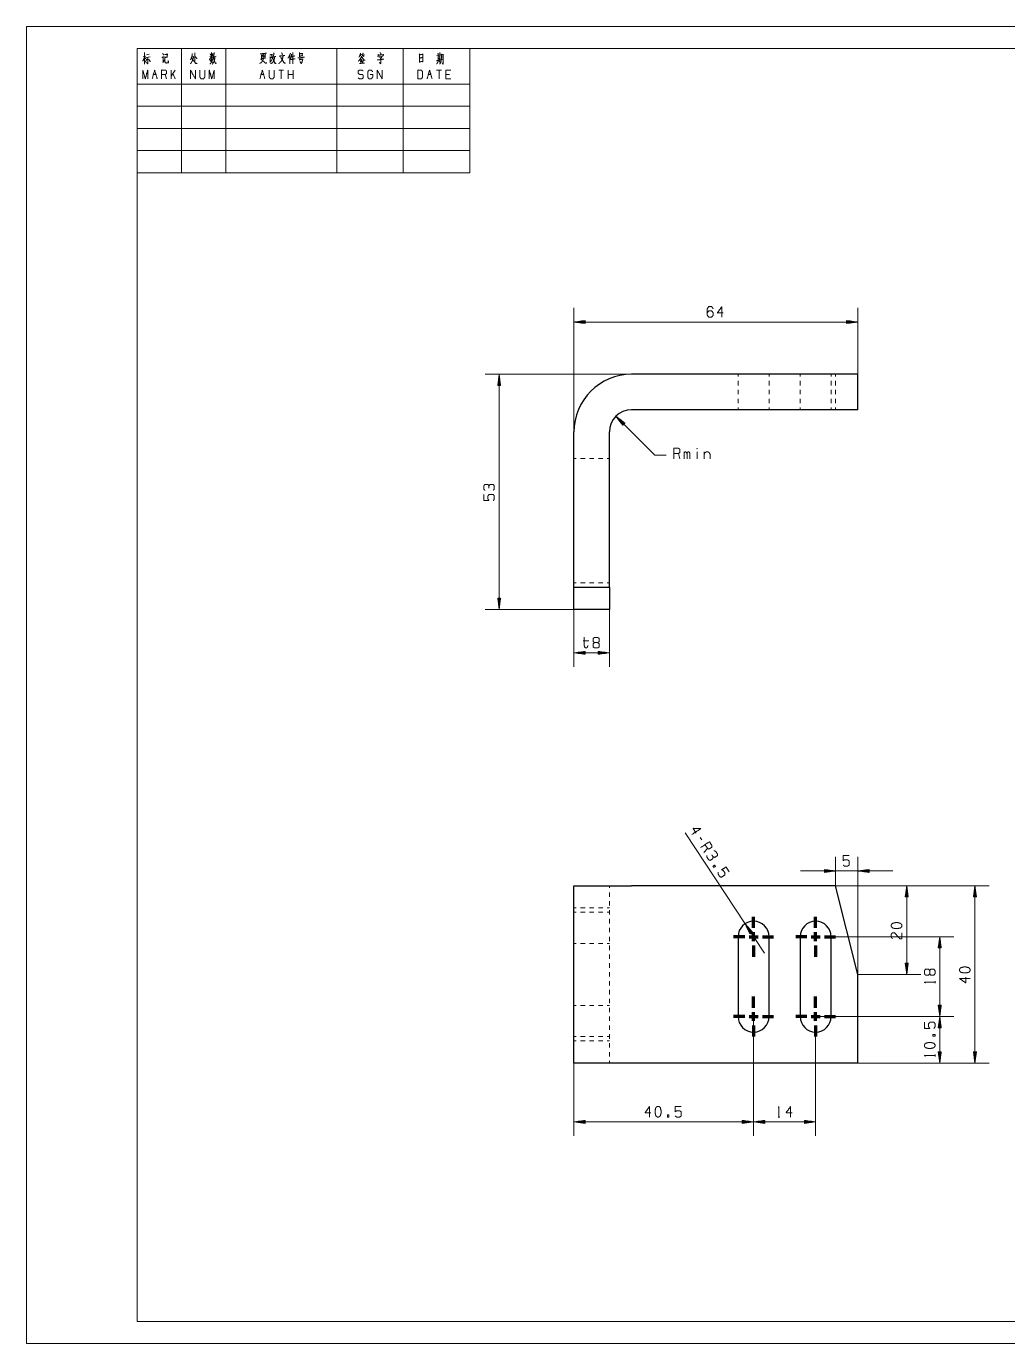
# Model space of a CAD drawing. Header units: millimetres. Extents: x 0 to 420, y 0 to 297.
# Drawn here: x 0 to 221.3, y 0 to 297 of the extents above; entities that cross this region are included whole.
import ezdxf

# ---------------------------------------------------------------- set-up
doc = ezdxf.new("R2010")
doc.units = ezdxf.units.MM
doc.layers.add('1', color=7, linetype='Continuous', true_color=0xffffff)

msp = doc.modelspace()

# ---------------------------------------------------------------- linework, layer by layer
at = {"layer": '1', "color": 132, "linetype": 'Continuous', "lineweight": 18}
for p, q in [((0, 297), (0, 0)), ((420, 297), (0, 297)), ((25, 292), (25, 264)), ((25, 292), (100, 292)), ((25, 292), (100, 292)), ((25, 292), (100, 292)), ((25, 292), (25, 5)), ((415, 292), (25, 292)), ((35, 292), (35, 264)), ((45, 292), (45, 264)), ((70, 292), (70, 264)), ((85, 292), (85, 264)), ((100, 292), (100, 264)), ((25, 284), (100, 284)), ((25, 279), (100, 279)), ((25, 274), (100, 274)), ((25, 269), (100, 269)), ((25, 264), (100, 264)), ((25, 5), (415, 5)), ((0, 0), (420, 0))]:
    msp.add_line(p, q, dxfattribs=at)
at = {"layer": '1', "color": 95, "linetype": 'Continuous', "lineweight": 18}
for p, q in [((26.34, 290.18), (26.96, 290.3)), ((26.7, 289.95), (26.92, 289.68)), ((26.99, 289.99), (27.95, 290.14)), ((27.13, 290.61), (27.71, 290.74)), ((41.34, 290.22), (42.13, 290.38)), ((42.25, 290.16), (42.79, 290.28)), ((53.17, 290.09), (53.7, 290.18)), ((54.91, 288.87), (55.37, 289.43)), ((75.25, 290.57), (75.67, 290.63)), ((75.35, 290.55), (75.45, 290.24)), ((75.83, 289.64), (75.37, 289.56)), ((75.82, 290.51), (76.35, 290.61)), ((75.98, 290.49), (76.11, 290.16)), ((92.56, 290.43), (93.43, 290.55)), ((92.84, 290.07), (93.11, 290.14)), ((92.86, 289.72), (93.09, 289.78)), ((93.6, 290.05), (93.85, 290.12)), ((28.66, 286.17), (29.22, 286.17)), ((31.62, 285.18), (31.34, 286.17)), ((33.59, 287.14), (32.63, 285.78)), ((32.63, 285.18), (32.63, 287.14)), ((33.59, 285.18), (33.04, 286.36)), ((52.94, 286.17), (53.49, 286.17)), ((58.02, 287.14), (56.9, 287.14)), ((57.46, 287.14), (57.46, 285.18)), ((59.02, 285.18), (59.02, 287.14)), ((60.14, 286.17), (59.02, 286.17)), ((60.14, 285.18), (60.14, 287.14)), ((90.65, 286.17), (91.2, 286.17)), ((93.6, 287.14), (92.49, 287.14)), ((93.05, 287.14), (93.05, 285.18)), ((95.45, 286.17), (94.61, 286.17)), ((147.36, 199.5), (147.03, 200.7)), ((148.3, 199.5), (148.3, 201.07)), ((151.25, 201.07), (151.25, 199.5)), ((152.85, 201.07), (152.85, 199.5)), ((125.54, 158.43), (126.86, 158.43)), ((152.34, 113.57), (151.97, 114.13)), ((152.77, 110.73), (153.59, 111.67)), ((204.89, 81.27), (204.89, 81.69)), ((204.89, 64.74), (204.89, 65.17)), ((169.5, 51.1), (169.92, 51.1))]:
    msp.add_line(p, q, dxfattribs=at)
at = {"layer": '1', "color": 13, "linetype": 'Continuous', "lineweight": 18}
for p, q in [((123.48, 205.55), (123.48, 233.51)), ((187.48, 218.55), (187.48, 233.51)), ((126.02, 230.67), (123.48, 230.34)), ((123.48, 230.34), (126.02, 230)), ((187.48, 230.34), (123.48, 230.34)), ((126.02, 230.36), (123.67, 230.36)), ((126.02, 230.31), (123.67, 230.31)), ((126.02, 230.41), (124.06, 230.41)), ((126.02, 230.26), (124.06, 230.26)), ((126.02, 230.46), (124.44, 230.46)), ((126.02, 230.21), (124.44, 230.21)), ((126.02, 230.51), (124.83, 230.51)), ((126.02, 230.16), (124.83, 230.16)), ((126.02, 230.57), (125.21, 230.57)), ((126.02, 230.11), (125.21, 230.11)), ((126.02, 230.62), (125.6, 230.62)), ((126.02, 230.06), (125.6, 230.06)), ((126.02, 230.67), (125.98, 230.67)), ((126.02, 230.67), (125.98, 230.67)), ((126.02, 230.01), (125.98, 230.01)), ((126.02, 230.01), (125.98, 230.01)), ((126.02, 230), (126.02, 230.67)), ((184.94, 230.67), (184.97, 230.67)), ((184.94, 230.67), (184.97, 230.67)), ((184.94, 230.67), (184.94, 230)), ((187.48, 230.34), (184.94, 230.67)), ((184.94, 230.62), (185.35, 230.62)), ((184.94, 230.57), (185.74, 230.57)), ((184.94, 230.51), (186.13, 230.51)), ((184.94, 230.46), (186.51, 230.46)), ((184.94, 230.41), (186.9, 230.41)), ((184.94, 230.36), (187.28, 230.36)), ((184.94, 230), (187.48, 230.34)), ((184.94, 230.31), (187.28, 230.31)), ((184.94, 230.26), (186.9, 230.26)), ((184.94, 230.21), (186.51, 230.21)), ((184.94, 230.16), (186.13, 230.16)), ((184.94, 230.11), (185.74, 230.11)), ((184.94, 230.06), (185.35, 230.06)), ((184.94, 230.01), (184.97, 230.01)), ((184.94, 230.01), (184.97, 230.01)), ((136.48, 218.55), (103.44, 218.55)), ((106.61, 218.55), (106.28, 216.01)), ((106.38, 216.01), (106.38, 216.82)), ((106.43, 216.01), (106.43, 217.2)), ((106.48, 216.01), (106.48, 217.59)), ((106.53, 216.01), (106.53, 217.97)), ((106.59, 216.01), (106.59, 218.36)), ((106.94, 216.01), (106.61, 218.55)), ((106.61, 218.55), (106.61, 165.55)), ((106.64, 216.01), (106.64, 218.36)), ((106.69, 216.01), (106.69, 217.97)), ((106.74, 216.01), (106.74, 217.59)), ((106.79, 216.01), (106.79, 217.2)), ((106.84, 216.01), (106.84, 216.82)), ((106.28, 216.01), (106.28, 216.04)), ((106.28, 216.01), (106.28, 216.04)), ((106.28, 216.01), (106.94, 216.01)), ((106.33, 216.01), (106.33, 216.43)), ((106.89, 216.01), (106.89, 216.43)), ((106.94, 216.01), (106.94, 216.04)), ((106.94, 216.01), (106.94, 216.04)), ((134.97, 207.53), (132.94, 209.09)), ((132.94, 209.09), (134.5, 207.06)), ((141.72, 200.31), (132.94, 209.09)), ((134.72, 207.27), (133.06, 208.93)), ((134.76, 207.31), (133.1, 208.97)), ((134.68, 207.24), (133.3, 208.62)), ((134.79, 207.35), (133.4, 208.73)), ((134.65, 207.2), (133.53, 208.32)), ((134.83, 207.38), (133.71, 208.5)), ((134.61, 207.17), (133.77, 208.01)), ((134.86, 207.42), (134.02, 208.26)), ((134.9, 207.45), (134.33, 208.02)), ((134.58, 207.13), (134.01, 207.7)), ((134.54, 207.09), (134.24, 207.39)), ((134.5, 207.06), (134.48, 207.08)), ((134.5, 207.06), (134.48, 207.08)), ((134.5, 207.06), (134.97, 207.53)), ((134.93, 207.49), (134.64, 207.78)), ((134.97, 207.53), (134.95, 207.55)), ((134.97, 207.53), (134.95, 207.55)), ((144.26, 200.31), (141.72, 200.31)), ((106.28, 168.09), (106.28, 168.06)), ((106.28, 168.09), (106.28, 168.06)), ((106.28, 168.09), (106.61, 165.55)), ((106.94, 168.09), (106.28, 168.09)), ((106.33, 168.09), (106.33, 167.67)), ((106.38, 168.09), (106.38, 167.29)), ((106.43, 168.09), (106.43, 166.9)), ((106.48, 168.09), (106.48, 166.52)), ((106.53, 168.09), (106.53, 166.13)), ((106.59, 168.09), (106.59, 165.75)), ((106.61, 165.55), (106.94, 168.09)), ((106.64, 168.09), (106.64, 165.75)), ((106.69, 168.09), (106.69, 166.13)), ((106.74, 168.09), (106.74, 166.52)), ((106.79, 168.09), (106.79, 166.9)), ((106.84, 168.09), (106.84, 167.29)), ((106.89, 168.09), (106.89, 167.67)), ((106.94, 168.09), (106.94, 168.06)), ((106.94, 168.09), (106.94, 168.06)), ((123.48, 165.55), (103.44, 165.55)), ((123.48, 165.55), (123.48, 152.58)), ((131.48, 165.55), (131.48, 152.58)), ((126.02, 156.09), (123.48, 155.76)), ((123.48, 155.76), (126.02, 155.42)), ((131.48, 155.76), (123.48, 155.76)), ((126.02, 155.78), (123.67, 155.78)), ((126.02, 155.73), (123.67, 155.73)), ((126.02, 155.83), (124.06, 155.83)), ((126.02, 155.68), (124.06, 155.68)), ((126.02, 155.89), (124.44, 155.89)), ((126.02, 155.63), (124.44, 155.63)), ((126.02, 155.94), (124.83, 155.94)), ((126.02, 155.58), (124.83, 155.58)), ((126.02, 155.99), (125.21, 155.99)), ((126.02, 155.53), (125.21, 155.53)), ((126.02, 156.04), (125.6, 156.04)), ((126.02, 155.48), (125.6, 155.48)), ((126.02, 156.09), (125.98, 156.09)), ((126.02, 156.09), (125.98, 156.09)), ((126.02, 155.43), (125.98, 155.43)), ((126.02, 155.43), (125.98, 155.43)), ((126.02, 155.42), (126.02, 156.09)), ((128.94, 156.09), (128.97, 156.09)), ((128.94, 156.09), (128.97, 156.09)), ((128.94, 156.09), (128.94, 155.42)), ((131.48, 155.76), (128.94, 156.09)), ((128.94, 156.04), (129.35, 156.04)), ((128.94, 155.99), (129.74, 155.99)), ((128.94, 155.94), (130.13, 155.94)), ((128.94, 155.89), (130.51, 155.89)), ((128.94, 155.83), (130.9, 155.83)), ((128.94, 155.78), (131.28, 155.78)), ((128.94, 155.42), (131.48, 155.76)), ((128.94, 155.73), (131.28, 155.73)), ((128.94, 155.68), (130.9, 155.68)), ((128.94, 155.63), (130.51, 155.63)), ((128.94, 155.58), (130.13, 155.58)), ((128.94, 155.53), (129.74, 155.53)), ((128.94, 155.48), (129.35, 155.48)), ((128.94, 155.43), (128.97, 155.43)), ((128.94, 155.43), (128.97, 155.43)), ((166.42, 88.05), (148.52, 115.2)), ((182.48, 103.25), (182.48, 109.75)), ((187.48, 83.25), (187.48, 109.75)), ((195.41, 106.57), (174.54, 106.57)), ((179.94, 106.91), (179.94, 106.24)), ((182.48, 106.57), (179.94, 106.91)), ((179.94, 106.9), (179.97, 106.9)), ((179.94, 106.9), (179.97, 106.9)), ((179.94, 106.85), (180.35, 106.85)), ((179.94, 106.8), (180.74, 106.8)), ((179.94, 106.75), (181.13, 106.75)), ((179.94, 106.7), (181.51, 106.7)), ((179.94, 106.65), (181.9, 106.65)), ((179.94, 106.6), (182.28, 106.6)), ((179.94, 106.24), (182.48, 106.57)), ((179.94, 106.55), (182.28, 106.55)), ((179.94, 106.5), (181.9, 106.5)), ((179.94, 106.45), (181.51, 106.45)), ((179.94, 106.4), (181.13, 106.4)), ((179.94, 106.34), (180.74, 106.34)), ((179.94, 106.29), (180.35, 106.29)), ((179.94, 106.24), (179.97, 106.24)), ((179.94, 106.24), (179.97, 106.24)), ((190.02, 106.91), (187.48, 106.57)), ((187.48, 106.57), (190.02, 106.24)), ((190.02, 106.6), (187.67, 106.6)), ((190.02, 106.55), (187.67, 106.55)), ((190.02, 106.65), (188.06, 106.65)), ((190.02, 106.5), (188.06, 106.5)), ((190.02, 106.7), (188.44, 106.7)), ((190.02, 106.45), (188.44, 106.45)), ((190.02, 106.75), (188.83, 106.75)), ((190.02, 106.4), (188.83, 106.4)), ((190.02, 106.8), (189.21, 106.8)), ((190.02, 106.34), (189.21, 106.34)), ((190.02, 106.85), (189.6, 106.85)), ((190.02, 106.29), (189.6, 106.29)), ((190.02, 106.9), (189.98, 106.9)), ((190.02, 106.9), (189.98, 106.9)), ((190.02, 106.24), (189.98, 106.24)), ((190.02, 106.24), (189.98, 106.24)), ((190.02, 106.24), (190.02, 106.91)), ((182.48, 103.25), (217.07, 103.25)), ((182.48, 103.25), (201.69, 103.25)), ((198.51, 103.25), (198.18, 100.71)), ((198.23, 100.71), (198.23, 101.13)), ((198.28, 100.71), (198.28, 101.51)), ((198.33, 100.71), (198.33, 101.9)), ((198.38, 100.71), (198.38, 102.29)), ((198.43, 100.71), (198.43, 102.67)), ((198.48, 100.71), (198.48, 103.06)), ((198.84, 100.71), (198.51, 103.25)), ((198.51, 103.25), (198.51, 83.25)), ((198.54, 100.71), (198.54, 103.06)), ((198.59, 100.71), (198.59, 102.67)), ((198.64, 100.71), (198.64, 102.29)), ((198.69, 100.71), (198.69, 101.9)), ((198.74, 100.71), (198.74, 101.51)), ((198.79, 100.71), (198.79, 101.13)), ((213.9, 103.25), (213.56, 100.71)), ((213.62, 100.71), (213.62, 101.13)), ((213.67, 100.71), (213.67, 101.51)), ((213.72, 100.71), (213.72, 101.9)), ((213.77, 100.71), (213.77, 102.29)), ((213.82, 100.71), (213.82, 102.67)), ((213.87, 100.71), (213.87, 103.06)), ((214.23, 100.71), (213.9, 103.25)), ((213.9, 103.25), (213.9, 63.25)), ((213.92, 100.71), (213.92, 103.06)), ((213.97, 100.71), (213.97, 102.67)), ((214.02, 100.71), (214.02, 102.29)), ((214.08, 100.71), (214.08, 101.9)), ((214.13, 100.71), (214.13, 101.51)), ((214.18, 100.71), (214.18, 101.13)), ((198.18, 100.71), (198.18, 100.74)), ((198.18, 100.71), (198.18, 100.74)), ((198.18, 100.71), (198.84, 100.71)), ((198.84, 100.71), (198.84, 100.74)), ((198.84, 100.71), (198.84, 100.74)), ((213.56, 100.71), (214.23, 100.71)), ((213.57, 100.71), (213.57, 100.74)), ((213.57, 100.71), (213.57, 100.74)), ((214.23, 100.71), (214.23, 100.74)), ((214.23, 100.71), (214.23, 100.74)), ((163.73, 92.74), (162.05, 94.67)), ((162.05, 94.67), (163.17, 92.37)), ((163.43, 92.54), (162.14, 94.5)), ((163.47, 92.57), (162.18, 94.53)), ((163.38, 92.51), (162.31, 94.15)), ((163.51, 92.59), (162.43, 94.23)), ((163.34, 92.48), (162.48, 93.8)), ((163.3, 92.45), (162.65, 93.45)), ((163.55, 92.62), (162.69, 93.94)), ((163.26, 92.43), (162.82, 93.1)), ((163.6, 92.65), (162.94, 93.64)), ((163.22, 92.4), (162.99, 92.75)), ((163.17, 92.37), (163.16, 92.4)), ((163.17, 92.37), (163.16, 92.4)), ((163.17, 92.37), (163.73, 92.74)), ((163.64, 92.68), (163.2, 93.35)), ((163.68, 92.71), (163.45, 93.05)), ((163.72, 92.73), (163.71, 92.76)), ((163.72, 92.73), (163.71, 92.76)), ((182.48, 91.75), (209.15, 91.75)), ((205.98, 91.75), (205.64, 89.21)), ((205.64, 89.21), (206.31, 89.21)), ((205.65, 89.21), (205.65, 89.24)), ((205.65, 89.21), (205.65, 89.24)), ((205.7, 89.21), (205.7, 89.63)), ((205.75, 89.21), (205.75, 90.01)), ((205.8, 89.21), (205.8, 90.4)), ((205.85, 89.21), (205.85, 90.79)), ((205.9, 89.21), (205.9, 91.17)), ((205.95, 89.21), (205.95, 91.56)), ((206.31, 89.21), (205.98, 91.75)), ((205.98, 73.75), (205.98, 91.75)), ((206, 89.21), (206, 91.56)), ((206.05, 89.21), (206.05, 91.17)), ((206.11, 89.21), (206.11, 90.79)), ((206.16, 89.21), (206.16, 90.4)), ((206.21, 89.21), (206.21, 90.01)), ((206.26, 89.21), (206.26, 89.63)), ((206.31, 89.21), (206.31, 89.24)), ((206.31, 89.21), (206.31, 89.24)), ((187.48, 83.25), (201.69, 83.25)), ((198.18, 85.79), (198.18, 85.76)), ((198.18, 85.79), (198.18, 85.76)), ((198.18, 85.79), (198.51, 83.25)), ((198.84, 85.79), (198.18, 85.79)), ((198.23, 85.79), (198.23, 85.37)), ((198.28, 85.79), (198.28, 84.99)), ((198.33, 85.79), (198.33, 84.6)), ((198.38, 85.79), (198.38, 84.21)), ((198.43, 85.79), (198.43, 83.83)), ((198.48, 85.79), (198.48, 83.44)), ((198.51, 83.25), (198.84, 85.79)), ((198.54, 85.79), (198.54, 83.44)), ((198.59, 85.79), (198.59, 83.83)), ((198.64, 85.79), (198.64, 84.21)), ((198.69, 85.79), (198.69, 84.6)), ((198.74, 85.79), (198.74, 84.99)), ((198.79, 85.79), (198.79, 85.37)), ((198.84, 85.79), (198.84, 85.76)), ((198.84, 85.79), (198.84, 85.76)), ((205.64, 76.29), (205.98, 73.75)), ((206.31, 76.29), (205.64, 76.29)), ((205.65, 76.29), (205.65, 76.26)), ((205.65, 76.29), (205.65, 76.26)), ((205.7, 76.29), (205.7, 75.87)), ((205.75, 76.29), (205.75, 75.49)), ((205.8, 76.29), (205.8, 75.1)), ((205.85, 76.29), (205.85, 74.71)), ((205.9, 76.29), (205.9, 74.33)), ((205.95, 76.29), (205.95, 73.94)), ((205.98, 73.75), (206.31, 76.29)), ((206, 76.29), (206, 73.94)), ((206.05, 76.29), (206.05, 74.33)), ((206.11, 76.29), (206.11, 74.71)), ((206.16, 76.29), (206.16, 75.1)), ((206.21, 76.29), (206.21, 75.49)), ((206.26, 76.29), (206.26, 75.87)), ((206.31, 76.29), (206.31, 76.26)), ((206.31, 76.29), (206.31, 76.26)), ((163.98, 73.75), (163.98, 46.83)), ((177.98, 73.75), (209.15, 73.75)), ((177.98, 73.75), (209.15, 73.75)), ((205.98, 73.75), (205.64, 71.21)), ((205.7, 71.21), (205.7, 71.63)), ((205.75, 71.21), (205.75, 72.01)), ((205.8, 71.21), (205.8, 72.4)), ((205.85, 71.21), (205.85, 72.79)), ((205.9, 71.21), (205.9, 73.17)), ((205.95, 71.21), (205.95, 73.56)), ((206.31, 71.21), (205.98, 73.75)), ((205.98, 73.75), (205.98, 63.25)), ((206, 71.21), (206, 73.56)), ((206.05, 71.21), (206.05, 73.17)), ((206.11, 71.21), (206.11, 72.79)), ((206.16, 71.21), (206.16, 72.4)), ((206.21, 71.21), (206.21, 72.01)), ((206.26, 71.21), (206.26, 71.63)), ((163.98, 69.25), (163.98, 46.83)), ((177.98, 69.25), (177.98, 46.83)), ((205.64, 71.21), (206.31, 71.21)), ((205.65, 71.21), (205.65, 71.24)), ((205.65, 71.21), (205.65, 71.24)), ((206.31, 71.21), (206.31, 71.24)), ((206.31, 71.21), (206.31, 71.24)), ((205.64, 65.79), (205.98, 63.25)), ((206.31, 65.79), (205.64, 65.79)), ((205.65, 65.79), (205.65, 65.76)), ((205.65, 65.79), (205.65, 65.76)), ((205.7, 65.79), (205.7, 65.37)), ((205.75, 65.79), (205.75, 64.99)), ((205.8, 65.79), (205.8, 64.6)), ((205.85, 65.79), (205.85, 64.21)), ((205.9, 65.79), (205.9, 63.83)), ((205.95, 65.79), (205.95, 63.44)), ((205.98, 63.25), (206.31, 65.79)), ((206, 65.79), (206, 63.44)), ((206.05, 65.79), (206.05, 63.83)), ((206.11, 65.79), (206.11, 64.21)), ((206.16, 65.79), (206.16, 64.6)), ((206.21, 65.79), (206.21, 64.99)), ((206.26, 65.79), (206.26, 65.37)), ((206.31, 65.79), (206.31, 65.76)), ((206.31, 65.79), (206.31, 65.76)), ((213.56, 65.79), (213.9, 63.25)), ((214.23, 65.79), (213.56, 65.79)), ((213.57, 65.79), (213.57, 65.76)), ((213.57, 65.79), (213.57, 65.76)), ((213.62, 65.79), (213.62, 65.37)), ((213.67, 65.79), (213.67, 64.99)), ((213.72, 65.79), (213.72, 64.6)), ((213.77, 65.79), (213.77, 64.21)), ((213.82, 65.79), (213.82, 63.83)), ((213.87, 65.79), (213.87, 63.44)), ((213.9, 63.25), (214.23, 65.79)), ((213.92, 65.79), (213.92, 63.44)), ((213.97, 65.79), (213.97, 63.83)), ((214.02, 65.79), (214.02, 64.21)), ((214.08, 65.79), (214.08, 64.6)), ((214.13, 65.79), (214.13, 64.99)), ((214.18, 65.79), (214.18, 65.37)), ((214.23, 65.79), (214.23, 65.76)), ((214.23, 65.79), (214.23, 65.76)), ((123.48, 63.25), (123.48, 46.83)), ((187.48, 63.25), (217.07, 63.25)), ((187.48, 63.25), (209.15, 63.25)), ((126.02, 50.34), (123.48, 50.01)), ((123.48, 50.01), (126.02, 49.67)), ((163.98, 50.01), (123.48, 50.01)), ((126.02, 50.03), (123.67, 50.03)), ((126.02, 49.98), (123.67, 49.98)), ((126.02, 50.08), (124.06, 50.08)), ((126.02, 49.93), (124.06, 49.93)), ((126.02, 50.13), (124.44, 50.13)), ((126.02, 49.88), (124.44, 49.88)), ((126.02, 50.18), (124.83, 50.18)), ((126.02, 49.83), (124.83, 49.83)), ((126.02, 50.23), (125.21, 50.23)), ((126.02, 49.78), (125.21, 49.78)), ((126.02, 50.29), (125.6, 50.29)), ((126.02, 49.73), (125.6, 49.73)), ((126.02, 50.34), (125.98, 50.34)), ((126.02, 50.34), (125.98, 50.34)), ((126.02, 49.68), (125.98, 49.68)), ((126.02, 49.68), (125.98, 49.68)), ((126.02, 49.67), (126.02, 50.34)), ((161.44, 50.34), (161.47, 50.34)), ((161.44, 50.34), (161.47, 50.34)), ((161.44, 50.34), (161.44, 49.67)), ((163.98, 50.01), (161.44, 50.34)), ((161.44, 50.29), (161.85, 50.29)), ((161.44, 50.23), (162.24, 50.23)), ((161.44, 50.18), (162.63, 50.18)), ((161.44, 50.13), (163.01, 50.13)), ((161.44, 50.08), (163.4, 50.08)), ((161.44, 50.03), (163.78, 50.03)), ((161.44, 49.67), (163.98, 50.01)), ((161.44, 49.98), (163.78, 49.98)), ((161.44, 49.93), (163.4, 49.93)), ((161.44, 49.88), (163.01, 49.88)), ((161.44, 49.83), (162.63, 49.83)), ((161.44, 49.78), (162.24, 49.78)), ((161.44, 49.73), (161.85, 49.73)), ((161.44, 49.68), (161.47, 49.68)), ((161.44, 49.68), (161.47, 49.68)), ((166.52, 50.34), (163.98, 50.01)), ((163.98, 50.01), (166.52, 49.67)), ((163.98, 50.01), (177.98, 50.01)), ((166.52, 50.03), (164.17, 50.03)), ((166.52, 49.98), (164.17, 49.98)), ((166.52, 50.08), (164.56, 50.08)), ((166.52, 49.93), (164.56, 49.93)), ((166.52, 50.13), (164.94, 50.13)), ((166.52, 49.88), (164.94, 49.88)), ((166.52, 50.18), (165.33, 50.18)), ((166.52, 49.83), (165.33, 49.83)), ((166.52, 50.23), (165.71, 50.23)), ((166.52, 49.78), (165.71, 49.78)), ((166.52, 50.29), (166.1, 50.29)), ((166.52, 49.73), (166.1, 49.73)), ((166.52, 50.34), (166.48, 50.34)), ((166.52, 50.34), (166.48, 50.34)), ((166.52, 49.68), (166.48, 49.68)), ((166.52, 49.68), (166.48, 49.68)), ((166.52, 49.67), (166.52, 50.34)), ((175.44, 50.34), (175.47, 50.34)), ((175.44, 50.34), (175.47, 50.34)), ((175.44, 50.34), (175.44, 49.67)), ((177.98, 50.01), (175.44, 50.34)), ((175.44, 50.29), (175.85, 50.29)), ((175.44, 50.23), (176.24, 50.23)), ((175.44, 50.18), (176.63, 50.18)), ((175.44, 50.13), (177.01, 50.13)), ((175.44, 50.08), (177.4, 50.08)), ((175.44, 50.03), (177.78, 50.03)), ((175.44, 49.67), (177.98, 50.01)), ((175.44, 49.98), (177.78, 49.98)), ((175.44, 49.93), (177.4, 49.93)), ((175.44, 49.88), (177.01, 49.88)), ((175.44, 49.83), (176.63, 49.83)), ((175.44, 49.78), (176.24, 49.78)), ((175.44, 49.73), (175.85, 49.73)), ((175.44, 49.68), (175.47, 49.68)), ((175.44, 49.68), (175.47, 49.68))]:
    msp.add_line(p, q, dxfattribs=at)
at = {"layer": '1', "color": 30, "linetype": 'Continuous', "lineweight": 25}
for p, q in [((187.48, 218.55), (136.48, 218.55)), ((187.48, 210.55), (187.48, 218.55)), ((187.48, 210.55), (136.48, 210.55)), ((123.48, 170.55), (123.48, 205.55)), ((131.48, 170.55), (131.48, 205.55)), ((123.48, 165.55), (123.48, 170.55)), ((123.48, 170.55), (131.48, 170.55)), ((131.48, 170.55), (131.48, 165.55)), ((131.48, 165.55), (123.48, 165.55)), ((123.48, 63.25), (123.48, 103.25)), ((182.48, 103.25), (136.48, 103.25)), ((187.48, 83.25), (182.48, 103.25)), ((160.48, 91.75), (160.48, 73.75)), ((167.48, 73.75), (167.48, 91.75)), ((174.48, 91.75), (174.48, 73.75)), ((181.48, 73.75), (181.48, 91.75)), ((187.48, 63.25), (187.48, 83.25)), ((187.48, 63.25), (136.48, 63.25))]:
    msp.add_line(p, q, dxfattribs=at)
at = {"layer": '1', "color": 43, "linetype": 'Continuous', "lineweight": 18}
for p, q in [((160.48, 218.55), (160.48, 218.05)), ((160.48, 217.05), (160.48, 216.05)), ((167.48, 218.05), (167.48, 218.55)), ((167.48, 216.05), (167.48, 217.05)), ((174.48, 218.55), (174.48, 218.05)), ((174.48, 217.05), (174.48, 216.05)), ((181.48, 218.05), (181.48, 218.55)), ((181.48, 216.05), (181.48, 217.05)), ((182.48, 218.55), (182.48, 218.05)), ((182.48, 217.05), (182.48, 216.05)), ((160.48, 215.05), (160.48, 214.05)), ((167.48, 214.05), (167.48, 215.05)), ((174.48, 215.05), (174.48, 214.05)), ((181.48, 214.05), (181.48, 215.05)), ((182.48, 215.05), (182.48, 214.05)), ((160.48, 213.05), (160.48, 212.05)), ((160.48, 211.05), (160.48, 210.55)), ((167.48, 212.05), (167.48, 213.05)), ((167.48, 210.55), (167.48, 211.05)), ((174.48, 213.05), (174.48, 212.05)), ((174.48, 211.05), (174.48, 210.55)), ((181.48, 212.05), (181.48, 213.05)), ((181.48, 210.55), (181.48, 211.05)), ((182.48, 213.05), (182.48, 212.05)), ((182.48, 211.05), (182.48, 210.55)), ((123.98, 199.55), (123.48, 199.55)), ((125.98, 199.55), (124.98, 199.55)), ((127.98, 199.55), (126.98, 199.55)), ((129.98, 199.55), (128.98, 199.55)), ((131.48, 199.55), (130.98, 199.55)), ((123.48, 171.55), (123.98, 171.55)), ((124.98, 171.55), (125.98, 171.55)), ((126.98, 171.55), (127.98, 171.55)), ((128.98, 171.55), (129.98, 171.55)), ((130.98, 171.55), (131.48, 171.55)), ((131.48, 103.25), (131.48, 102.75)), ((131.48, 101.75), (131.48, 100.75)), ((123.48, 98.25), (123.98, 98.25)), ((124.98, 98.25), (125.98, 98.25)), ((126.98, 98.25), (127.98, 98.25)), ((128.98, 98.25), (129.98, 98.25)), ((130.98, 98.25), (131.48, 98.25)), ((131.48, 99.75), (131.48, 98.75)), ((123.98, 97.25), (123.48, 97.25)), ((125.98, 97.25), (124.98, 97.25)), ((127.98, 97.25), (126.98, 97.25)), ((129.98, 97.25), (128.98, 97.25)), ((131.48, 97.25), (130.98, 97.25)), ((131.48, 97.75), (131.48, 96.75)), ((131.48, 95.75), (131.48, 94.75)), ((131.48, 93.75), (131.48, 92.75)), ((123.48, 90.25), (123.98, 90.25)), ((124.98, 90.25), (125.98, 90.25)), ((126.98, 90.25), (127.98, 90.25)), ((128.98, 90.25), (129.98, 90.25)), ((130.98, 90.25), (131.48, 90.25)), ((131.48, 91.75), (131.48, 90.75)), ((131.48, 89.75), (131.48, 88.75)), ((131.48, 87.75), (131.48, 86.75)), ((131.48, 85.75), (131.48, 84.75)), ((131.48, 83.75), (131.48, 82.75)), ((131.48, 81.75), (131.48, 80.75)), ((131.48, 79.75), (131.48, 78.75)), ((131.48, 77.75), (131.48, 76.75)), ((123.98, 76.25), (123.48, 76.25)), ((125.98, 76.25), (124.98, 76.25)), ((127.98, 76.25), (126.98, 76.25)), ((129.98, 76.25), (128.98, 76.25)), ((131.48, 76.25), (130.98, 76.25)), ((131.48, 75.75), (131.48, 74.75)), ((131.48, 73.75), (131.48, 72.75)), ((131.48, 71.75), (131.48, 70.75)), ((123.48, 69.25), (123.98, 69.25)), ((124.98, 69.25), (125.98, 69.25)), ((126.98, 69.25), (127.98, 69.25)), ((128.98, 69.25), (129.98, 69.25)), ((130.98, 69.25), (131.48, 69.25)), ((131.48, 69.75), (131.48, 68.75)), ((123.98, 68.25), (123.48, 68.25)), ((125.98, 68.25), (124.98, 68.25)), ((127.98, 68.25), (126.98, 68.25)), ((129.98, 68.25), (128.98, 68.25)), ((131.48, 68.25), (130.98, 68.25)), ((131.48, 67.75), (131.48, 66.75)), ((131.48, 65.75), (131.48, 64.75)), ((131.48, 63.75), (131.48, 63.25))]:
    msp.add_line(p, q, dxfattribs=at)
at = {"layer": '1', "color": 252, "linetype": 'Continuous', "lineweight": 70}
for p, q in [((163.98, 93.75), (163.98, 96.25)), ((177.98, 93.75), (177.98, 96.25)), ((163.98, 90.75), (163.98, 92.75)), ((177.98, 90.75), (177.98, 92.75)), ((161.98, 91.75), (159.48, 91.75)), ((162.98, 91.75), (164.98, 91.75)), ((163.98, 89.75), (163.98, 87.25)), ((165.98, 91.75), (168.48, 91.75)), ((175.98, 91.75), (173.48, 91.75)), ((176.98, 91.75), (178.98, 91.75)), ((177.98, 89.75), (177.98, 87.25)), ((179.98, 91.75), (182.48, 91.75)), ((163.98, 75.75), (163.98, 78.25)), ((177.98, 75.75), (177.98, 78.25)), ((163.98, 72.75), (163.98, 74.75)), ((177.98, 72.75), (177.98, 74.75)), ((161.98, 73.75), (159.48, 73.75)), ((162.98, 73.75), (164.98, 73.75)), ((163.98, 71.75), (163.98, 69.25)), ((165.98, 73.75), (168.48, 73.75)), ((175.98, 73.75), (173.48, 73.75)), ((176.98, 73.75), (178.98, 73.75)), ((177.98, 71.75), (177.98, 69.25)), ((179.98, 73.75), (182.48, 73.75))]:
    msp.add_line(p, q, dxfattribs=at)
at = {"layer": '1', "color": 30, "linetype": 'Continuous', "lineweight": 25}
for centre, radius, start, end in [((136.48, 205.55), 13, 90, 180), ((136.48, 205.55), 5, 90, 180), ((163.98, 91.75), 3.5, 0, 180), ((177.98, 91.75), 3.5, 0, 180), ((163.98, 73.75), 3.5, 180, 0), ((177.98, 73.75), 3.5, 180, 0)]:
    msp.add_arc(centre, radius, start, end, dxfattribs=at)
at = {"layer": '1', "color": 95, "linetype": 'Continuous', "lineweight": 18}
for points, knots in [([(26.67, 291.07), (26.66, 288.89), (26.63, 288.5), (26.61, 288.71), (26.64, 288.94)], [0, 0, 0.723303, 0.854546, 0.923601, 1, 1]), ([(41.73, 291.07), (41.76, 290.92), (41.76, 289.78), (41.73, 289.93), (41.76, 290.05)], [0, 0, 0.094654, 0.823636, 0.91829, 1, 1]), ([(42.33, 291.11), (42.33, 290.98), (42.32, 290.76), (42.27, 290.47), (42.23, 290.16), (42.17, 289.91), (42.1, 289.68), (42.08, 289.62)], [0, 0, 0.081852, 0.232243, 0.425429, 0.63211, 0.800313, 0.957953, 1, 1]), ([(60.08, 291.07), (60.12, 290.98), (60.09, 291.03), (60.11, 288.54), (60.09, 288.73), (60.11, 289.04)], [0, 0, 0.029975, 0.04619, 0.840789, 0.900562, 1, 1]), ([(61.57, 291.07), (61.63, 290.82), (61.63, 290.09), (61.63, 290.28), (62.33, 290.38), (62.21, 290.38), (62.24, 290.9), (62.26, 290.98), (62.29, 290.92), (62.19, 290.9), (61.63, 290.82)], [0, 0, 0.076614, 0.294117, 0.350048, 0.563214, 0.598361, 0.753971, 0.779215, 0.799829, 0.831205, 1, 1]), ([(79.78, 291.09), (79.89, 290.96), (79.93, 290.86), (79.96, 290.69)], [0, 0, 0.364604, 0.619196, 1, 1]), ([(93.21, 291.11), (93.24, 290.98), (93.19, 289.37)], [0, 0, 0.073211, 1, 1]), ([(26.67, 290.16), (26.6, 289.91), (26.48, 289.62), (26.35, 289.35), (26.23, 289.14)], [0, 0, 0.233514, 0.515368, 0.78555, 1, 1]), ([(27.18, 289.66), (27.17, 289.58), (26.86, 288.96)], [0, 0, 0.108202, 1, 1]), ([(27.37, 289.99), (27.42, 289.87), (27.42, 288.83), (27.4, 288.6), (27.39, 288.52), (27.11, 288.85), (27.39, 288.56)], [0, 0, 0.056947, 0.504404, 0.603051, 0.639405, 0.826366, 1, 1]), ([(27.61, 289.58), (27.87, 289.16), (27.92, 289), (27.81, 289.27)], [0, 0, 0.516563, 0.696901, 1, 1]), ([(30.53, 289.99), (30.92, 290.09), (30.86, 290.16), (30.83, 288.96), (30.77, 288.83), (31.12, 289.41)], [0, 0, 0.158008, 0.19221, 0.673433, 0.728446, 1, 1]), ([(30.7, 290.88), (30.87, 290.72), (30.92, 290.63), (30.92, 290.53), (30.9, 290.67)], [0, 0, 0.413146, 0.573572, 0.750721, 1, 1]), ([(31.19, 290.63), (31.87, 290.74), (31.82, 290.8), (31.73, 290.05), (31.82, 290.05), (31.25, 289.99)], [0, 0, 0.313958, 0.349012, 0.694882, 0.735357, 1, 1]), ([(31.22, 290.22), (31.25, 289.91), (31.25, 289.2), (31.27, 288.98), (31.3, 288.87), (31.34, 288.81), (31.41, 288.77), (31.53, 288.75), (31.66, 288.73), (32.03, 288.79), (32, 289.33), (32, 288.79)], [0, 0, 0.097093, 0.316208, 0.387239, 0.42073, 0.444406, 0.470581, 0.507596, 0.549105, 0.664641, 0.832445, 1, 1]), ([(37.43, 290.84), (37.42, 290.72), (37.34, 290.3), (37.26, 290.01), (37.18, 289.8), (37.09, 289.6), (37.01, 289.43)], [0, 0, 0.084498, 0.36853, 0.573114, 0.721457, 0.873368, 1, 1]), ([(37.28, 290.09), (37.75, 290.18), (37.71, 290.22), (37.68, 290.03), (37.62, 289.76), (37.56, 289.6), (37.48, 289.37), (37.4, 289.18), (37.28, 288.98), (37.2, 288.81), (37.02, 288.56)], [0, 0, 0.202443, 0.228131, 0.308408, 0.425631, 0.500403, 0.604281, 0.689483, 0.790714, 0.870506, 1, 1]), ([(37.28, 289.8), (38.22, 288.62), (38.56, 288.65), (38.54, 288.65), (38.24, 288.67), (38.08, 288.81)], [0, 0, 0.632183, 0.773704, 0.779845, 0.909108, 1, 1]), ([(37.97, 291.05), (38.02, 290.94), (38, 290.84), (37.99, 289.12), (37.97, 289.23), (38, 289.45)], [0, 0, 0.049543, 0.095606, 0.852767, 0.898838, 1, 1]), ([(38.1, 290.16), (38.13, 290.14), (38.4, 289.8), (38.47, 289.68)], [0, 0, 0.059448, 0.761031, 1, 1]), ([(41.75, 290.24), (41.62, 290.01), (41.48, 289.8), (41.35, 289.64), (41.22, 289.49)], [0, 0, 0.287221, 0.555142, 0.786181, 1, 1]), ([(41.34, 289.31), (41.97, 289.45), (41.98, 289.64), (41.98, 289.56), (41.91, 289.31), (41.81, 289.04), (41.7, 288.83), (41.59, 288.71), (41.48, 288.58), (41.41, 288.52)], [0, 0, 0.30447, 0.39258, 0.431622, 0.553714, 0.689469, 0.798362, 0.878841, 0.954752, 1, 1]), ([(41.43, 290.8), (41.56, 290.57), (41.59, 290.43)], [0, 0, 0.640221, 1, 1]), ([(41.72, 289.66), (41.56, 289.08), (41.66, 289.04), (41.78, 289), (41.89, 288.94), (42.04, 288.85)], [0, 0, 0.5291, 0.62629, 0.735524, 0.852093, 1, 1]), ([(41.76, 290.2), (41.94, 290.07), (42.03, 289.97)], [0, 0, 0.613122, 1, 1]), ([(42.03, 290.92), (42.03, 290.82), (41.91, 290.34)], [0, 0, 0.174301, 1, 1]), ([(42.54, 290.16), (42.49, 289.8), (42.45, 289.56), (42.41, 289.35), (42.35, 289.16), (42.23, 288.91), (42.13, 288.73), (42.01, 288.56), (41.92, 288.48)], [0, 0, 0.19438, 0.332636, 0.448614, 0.555649, 0.70616, 0.822692, 0.933847, 1, 1]), ([(42.22, 289.89), (42.25, 289.85), (42.39, 289.27), (42.49, 289), (42.6, 288.71), (42.63, 288.65), (42.85, 288.67), (42.63, 288.69), (42.55, 288.81)], [0, 0, 0.026721, 0.341749, 0.493483, 0.655465, 0.691641, 0.80784, 0.924039, 1, 1]), ([(53.44, 290.84), (53.42, 290.18), (53.41, 289.85), (53.39, 289.66), (53.38, 289.56), (53.36, 289.43), (53.32, 289.31), (53.27, 289.2), (53.14, 289.02), (53, 288.85), (52.79, 288.73), (52.69, 288.67), (52.65, 288.65)], [0, 0, 0.263783, 0.395771, 0.470171, 0.511786, 0.56157, 0.614019, 0.658777, 0.749614, 0.837596, 0.932985, 0.980677, 1, 1]), ([(52.76, 290.82), (52.82, 290.78), (52.85, 290.8), (54.11, 290.94), (54.07, 290.96), (53.92, 290.92)], [0, 0, 0.045522, 0.068286, 0.872626, 0.90344, 1, 1]), ([(52.82, 289.6), (52.89, 289.6), (53.17, 289.37), (53.41, 289.16), (53.63, 288.98), (53.9, 288.71), (54.23, 288.75), (53.92, 288.71), (53.82, 288.79)], [0, 0, 0.033467, 0.197839, 0.340788, 0.472468, 0.649452, 0.797921, 0.939753, 1, 1]), ([(53, 290.59), (53.04, 290.41), (53.04, 289.66), (53.03, 289.7), (53.89, 289.85), (53.8, 289.85), (53.89, 290.63), (53.92, 290.57), (53.87, 290.53), (53.04, 290.43)], [0, 0, 0.051663, 0.252803, 0.264656, 0.500971, 0.524672, 0.738301, 0.756829, 0.773117, 1, 1]), ([(54.88, 290.57), (55.47, 290.67), (55.41, 290.74), (55.34, 290.01), (55.41, 290.01), (54.97, 289.93), (54.94, 290.12), (54.97, 289.89), (54.96, 288.96)], [0, 0, 0.181366, 0.207406, 0.429567, 0.451891, 0.588199, 0.645735, 0.715777, 1, 1]), ([(55.98, 290.12), (55.98, 289.99), (55.92, 289.66), (55.86, 289.47), (55.81, 289.31), (55.73, 289.16), (55.65, 289.02), (55.54, 288.87), (55.31, 288.67), (55.13, 288.58)], [0, 0, 0.067236, 0.249298, 0.354996, 0.450079, 0.537949, 0.629663, 0.725721, 0.894899, 1, 1]), ([(55.85, 291.05), (55.82, 290.8), (55.73, 290.47), (55.62, 290.12), (55.53, 289.89), (55.47, 289.72), (55.41, 289.58)], [0, 0, 0.162457, 0.385014, 0.625897, 0.784413, 0.898493, 1, 1]), ([(55.54, 289.8), (55.59, 289.78), (56.04, 288.67), (56.32, 288.65), (56.06, 288.71), (55.98, 288.83)], [0, 0, 0.024909, 0.644018, 0.787117, 0.926016, 1, 1]), ([(55.62, 290.07), (56.27, 290.2), (56.2, 290.22), (56.08, 290.18)], [0, 0, 0.769962, 0.857327, 1, 1]), ([(57.88, 290.32), (57.88, 290.2), (57.81, 289.91), (57.74, 289.68), (57.65, 289.43), (57.52, 289.23), (57.5, 289.18), (57.42, 289.08), (57.31, 288.94), (57.18, 288.81), (57.06, 288.69), (56.93, 288.58)], [0, 0, 0.060656, 0.206644, 0.323463, 0.452143, 0.571976, 0.593424, 0.659716, 0.74639, 0.834816, 0.918178, 1, 1]), ([(57.02, 290.28), (58.29, 290.43), (58.21, 290.45), (58.12, 290.41)], [0, 0, 0.872478, 0.933903, 1, 1]), ([(57.34, 290.05), (57.4, 290.01), (58.1, 288.75), (58.43, 288.69), (58.12, 288.77), (58.02, 288.89)], [0, 0, 0.030854, 0.652647, 0.79375, 0.930716, 1, 1]), ([(57.56, 291.03), (57.66, 290.84), (57.71, 290.72), (57.74, 290.59)], [0, 0, 0.450481, 0.729637, 1, 1]), ([(59.55, 290.98), (59.48, 290.72), (59.38, 290.47), (59.26, 290.24), (59.14, 290.05), (59, 289.85)], [0, 0, 0.21836, 0.428744, 0.629221, 0.801494, 1, 1]), ([(59.38, 290.41), (59.39, 289.16), (59.39, 288.56), (59.38, 288.69), (59.39, 288.91)], [0, 0, 0.565717, 0.839123, 0.896086, 1, 1]), ([(59.57, 289.49), (60.61, 289.7), (60.53, 289.72), (60.4, 289.66)], [0, 0, 0.826976, 0.886334, 1, 1]), ([(59.8, 290.72), (59.76, 290.38), (59.7, 290.09), (59.64, 289.89), (59.6, 289.76)], [0, 0, 0.34211, 0.644851, 0.86512, 1, 1]), ([(59.8, 290.14), (60.47, 290.32), (60.4, 290.32), (60.28, 290.26)], [0, 0, 0.772509, 0.853435, 1, 1]), ([(61.18, 289.87), (61.37, 289.87), (61.75, 289.91), (62.68, 290.05), (62.58, 290.07), (62.43, 290.03)], [0, 0, 0.10704, 0.322386, 0.855626, 0.914427, 1, 1]), ([(61.73, 289.91), (61.63, 289.41), (61.6, 289.49), (62.38, 289.62), (62.33, 289.7), (62.33, 289.62), (62.24, 289.27), (62.19, 289.04), (62.11, 288.85), (62.05, 288.71), (62.01, 288.6), (61.98, 288.58), (61.72, 289.06), (62, 288.62)], [0, 0, 0.13637, 0.159981, 0.371157, 0.396349, 0.418604, 0.516111, 0.579311, 0.63312, 0.675133, 0.705357, 0.714996, 0.861275, 1, 1]), ([(75.64, 290.3), (75.63, 290.2), (75.39, 289.83), (75.38, 289.78), (75.26, 289.6), (75.06, 289.37), (74.85, 289.16)], [0, 0, 0.074337, 0.387309, 0.418539, 0.575027, 0.79286, 1, 1]), ([(75.37, 290.98), (75.35, 290.84), (75.23, 290.53), (75.13, 290.28), (75.01, 290.07)], [0, 0, 0.148006, 0.485257, 0.758321, 1, 1]), ([(75.12, 288.62), (76.23, 288.73), (76.16, 288.73), (75.99, 288.71)], [0, 0, 0.825897, 0.879998, 1, 1]), ([(75.31, 289.27), (75.38, 289), (75.38, 288.87), (75.37, 289.04)], [0, 0, 0.489807, 0.707975, 1, 1]), ([(75.58, 289.43), (75.64, 289.12), (75.61, 288.96), (75.61, 289.18)], [0, 0, 0.443891, 0.680119, 1, 1]), ([(75.61, 290.16), (76.2, 289.37), (76.43, 289.37), (76.2, 289.39), (76.08, 289.54)], [0, 0, 0.599324, 0.742451, 0.886135, 1, 1]), ([(75.91, 290.98), (75.92, 290.88), (75.75, 290.3)], [0, 0, 0.147218, 1, 1]), ([(75.95, 289.41), (75.95, 289.27), (75.77, 288.69)], [0, 0, 0.19307, 1, 1]), ([(79.2, 289.41), (80.57, 289.6), (80.49, 289.62), (80.28, 289.56)], [0, 0, 0.820202, 0.873508, 1, 1]), ([(79.34, 290.74), (79.34, 290.51), (79.33, 290.34), (79.3, 290.22), (79.27, 290.12)], [0, 0, 0.361949, 0.626223, 0.829034, 1, 1]), ([(79.34, 290.49), (80.57, 290.63), (80.56, 290.67), (80.37, 290.26)], [0, 0, 0.712481, 0.737756, 1, 1]), ([(79.49, 290.07), (80.25, 290.18), (80.21, 290.24), (79.92, 289.72)], [0, 0, 0.533866, 0.586729, 1, 1]), ([(79.87, 289.87), (79.9, 289.76), (79.93, 289.64), (79.94, 289.43), (79.94, 289), (79.93, 288.85), (79.9, 288.65), (79.86, 288.52), (79.64, 288.87), (79.87, 288.56)], [0, 0, 0.049623, 0.1085, 0.204239, 0.404798, 0.471991, 0.568442, 0.629223, 0.820578, 1, 1]), ([(88.61, 290.8), (88.64, 290.59), (88.66, 290.14), (88.67, 289.66), (88.67, 289.6), (88.67, 288.83), (88.67, 288.98), (89.24, 289.1), (89.36, 288.96), (89.39, 289.14), (89.39, 289.39), (89.4, 289.87), (89.42, 290.36), (89.42, 290.78), (89.43, 290.72), (88.66, 290.57)], [0, 0, 0.037589, 0.119519, 0.205166, 0.216331, 0.354043, 0.380097, 0.485125, 0.518622, 0.552532, 0.597196, 0.682843, 0.77221, 0.846648, 0.858119, 1, 1]), ([(88.67, 289.83), (89.24, 289.95), (89.18, 289.97), (89.05, 289.89)], [0, 0, 0.728512, 0.805958, 1, 1]), ([(92.52, 289.25), (93.43, 289.41), (93.38, 289.43), (93.33, 289.37)], [0, 0, 0.873246, 0.919206, 1, 1]), ([(92.86, 289.12), (92.84, 289.02), (92.73, 288.81), (92.62, 288.67), (92.52, 288.56)], [0, 0, 0.157085, 0.51447, 0.781154, 1, 1]), ([(92.8, 290.98), (92.83, 290.86), (92.83, 289.31)], [0, 0, 0.075954, 1, 1]), ([(93.09, 289.18), (93.25, 288.94), (93.25, 288.83), (93.19, 289.02)], [0, 0, 0.497679, 0.671694, 1, 1]), ([(93.55, 290.82), (93.59, 290.59), (93.59, 290.14), (93.57, 289.64), (93.55, 289.33), (93.47, 289), (93.38, 288.79), (93.22, 288.48)], [0, 0, 0.096217, 0.285187, 0.491418, 0.620825, 0.76157, 0.854869, 1, 1]), ([(93.57, 289.52), (93.6, 289.52), (93.84, 289.58)], [0, 0, 0.107799, 1, 1]), ([(93.59, 290.57), (94.03, 290.67), (93.98, 290.74), (93.98, 290.05), (94, 289.12), (93.98, 288.77), (93.97, 288.56), (93.95, 288.5), (93.74, 288.77), (93.94, 288.58)], [0, 0, 0.13308, 0.155522, 0.357051, 0.631901, 0.735808, 0.797028, 0.815849, 0.918301, 1, 1]), ([(26.26, 285.18), (26.26, 287.14), (26.82, 285.18), (27.37, 287.14), (27.37, 285.18)], [0, 0, 0.245192, 0.5, 0.754808, 1, 1]), ([(30.51, 285.18), (30.51, 287.14), (31.34, 287.14), (31.62, 286.96), (31.62, 286.36), (31.34, 286.17), (30.51, 286.17)], [0, 0, 0.400952, 0.571035, 0.639278, 0.761676, 0.829917, 1, 1]), ([(37.01, 285.18), (37.01, 287.14), (38.12, 285.18), (38.12, 287.14)], [0, 0, 0.317574, 0.682426, 1, 1]), ([(39.13, 287.14), (39.13, 285.57), (39.39, 285.18), (39.95, 285.18), (40.24, 285.57), (40.24, 287.14)], [0, 0, 0.337152, 0.438599, 0.557781, 0.662848, 1, 1]), ([(41.25, 285.18), (41.25, 287.14), (41.81, 285.18), (42.36, 287.14), (42.36, 285.18)], [0, 0, 0.245192, 0.5, 0.754808, 1, 1]), ([(54.78, 287.14), (54.78, 285.57), (55.05, 285.18), (55.6, 285.18), (55.89, 285.57), (55.89, 287.14)], [0, 0, 0.337152, 0.438599, 0.557781, 0.662848, 1, 1]), ([(74.85, 285.36), (75.13, 285.18), (75.7, 285.18), (75.98, 285.39), (75.98, 285.97), (75.7, 286.17), (75.15, 286.17), (74.85, 286.36), (74.85, 286.96), (75.15, 287.14), (75.7, 287.14), (75.98, 286.96)], [0, 0, 0.068035, 0.184054, 0.254521, 0.372333, 0.442799, 0.555843, 0.626367, 0.748393, 0.81892, 0.931964, 1, 1]), ([(77.55, 286.17), (78.1, 286.17), (78.1, 285.57), (77.82, 285.18), (77.25, 285.18), (76.97, 285.57), (76.97, 286.75), (77.27, 287.14), (77.81, 287.14), (78.09, 286.75)], [0, 0, 0.103295, 0.214797, 0.304261, 0.410274, 0.499739, 0.718892, 0.809956, 0.910533, 1, 1]), ([(79.11, 285.18), (79.11, 287.14), (80.22, 285.18), (80.22, 287.14)], [0, 0, 0.317574, 0.682426, 1, 1]), ([(88.25, 285.18), (89.07, 285.18), (89.36, 285.57), (89.36, 286.75), (89.07, 287.14), (88.25, 287.14), (88.25, 285.18)], [0, 0, 0.142133, 0.227159, 0.431787, 0.516817, 0.65895, 1, 1]), ([(90.37, 285.18), (90.93, 287.14), (91.48, 285.18)], [0, 0, 0.5, 1, 1]), ([(95.73, 285.18), (94.61, 285.18), (94.61, 287.14), (95.73, 287.14)], [0, 0, 0.265389, 0.734611, 1, 1]), ([(153.54, 232.38), (153.85, 232.85), (154.54, 232.85), (154.88, 232.38), (154.88, 231.9), (154.54, 231.43), (153.85, 231.43), (153.54, 231.9), (153.54, 233.33), (153.85, 233.8), (154.54, 233.8), (154.88, 233.33)], [0, 0, 0.076963, 0.16976, 0.248072, 0.312019, 0.39033, 0.483128, 0.560091, 0.751928, 0.828891, 0.921688, 1, 1]), ([(157.16, 232.38), (155.81, 232.38), (156.82, 233.8), (156.82, 231.43)], [0, 0, 0.24587, 0.565295, 1, 1]), ([(146.02, 199.5), (146.02, 201.87), (147.03, 201.87), (147.36, 201.65), (147.36, 200.92), (147.03, 200.7), (146.02, 200.7)], [0, 0, 0.400952, 0.571036, 0.639278, 0.761674, 0.829917, 1, 1]), ([(148.3, 200.6), (148.35, 200.87), (148.53, 201.05), (148.72, 201.05), (148.9, 200.87), (148.97, 200.6), (148.97, 199.5)], [0, 0, 0.11888, 0.224454, 0.306982, 0.412559, 0.533084, 1, 1]), ([(148.97, 200.6), (149.02, 200.87), (149.2, 201.05), (149.41, 201.05), (149.57, 200.87), (149.64, 200.6), (149.64, 199.5)], [0, 0, 0.118606, 0.223937, 0.313759, 0.413913, 0.534159, 1, 1]), ([(151.25, 201.72), (151.28, 201.82), (151.25, 201.9), (151.21, 201.82), (151.25, 201.72)], [0, 0, 0.280636, 0.49999, 0.719355, 1, 1]), ([(152.85, 200.47), (152.96, 200.77), (153.15, 201), (153.4, 201.07), (153.63, 201.07), (153.88, 201), (154.07, 200.77), (154.18, 200.47), (154.18, 199.5)], [0, 0, 0.107755, 0.208454, 0.296012, 0.373822, 0.46138, 0.562079, 0.669834, 1, 1]), ([(104.32, 193.4), (104.09, 193.73), (103.37, 193.73), (103.14, 193.4), (103.14, 192.71), (103.37, 192.37)], [0, 0, 0.153877, 0.429857, 0.583734, 0.84613, 1, 1]), ([(105.29, 192.39), (105.52, 192.71), (105.52, 193.4), (105.29, 193.73), (104.57, 193.73), (104.32, 193.4), (104.32, 192.88)], [0, 0, 0.124118, 0.343685, 0.472446, 0.703377, 0.836734, 1, 1]), ([(105.29, 190.09), (105.52, 190.43), (105.52, 191.12), (105.29, 191.45), (104.34, 191.45), (104.09, 191.12), (104.09, 190.43), (104.32, 190.09), (103.14, 190.09), (103.14, 191.45)], [0, 0, 0.062229, 0.168343, 0.230572, 0.376816, 0.441265, 0.547379, 0.609608, 0.790489, 1, 1]), ([(126.61, 157.43), (126.53, 157.08), (126.33, 156.88), (126.08, 156.88), (125.87, 157.08), (125.8, 157.43), (125.8, 159.25)], [0, 0, 0.107406, 0.190397, 0.264021, 0.350759, 0.457, 1, 1]), ([(128.13, 158.05), (127.81, 158.28), (127.81, 159), (128.13, 159.23), (128.82, 159.23), (129.16, 159), (129.16, 158.28), (128.82, 158.05), (128.13, 158.05), (127.79, 157.8), (127.79, 157.1), (128.13, 156.85), (128.82, 156.85), (129.16, 157.08), (129.16, 157.8), (128.82, 158.05)], [0, 0, 0.047573, 0.136086, 0.183659, 0.267815, 0.317166, 0.405679, 0.455029, 0.539185, 0.590298, 0.675757, 0.726869, 0.811025, 0.860376, 0.948888, 1, 1]), ([(151.06, 115.06), (150.32, 116.18), (152.07, 116.12), (150.08, 114.81)], [0, 0, 0.245869, 0.565295, 1, 1]), ([(152.03, 111.85), (154.02, 113.16), (154.57, 112.32), (154.57, 111.92), (153.96, 111.52), (153.59, 111.67), (153.04, 112.51)], [0, 0, 0.400951, 0.571034, 0.639277, 0.761675, 0.829918, 1, 1]), ([(153.47, 110.08), (153.46, 109.69), (153.84, 109.11), (154.21, 108.96), (154.82, 109.35), (154.84, 109.77), (154.56, 110.2)], [0, 0, 0.124121, 0.343688, 0.472447, 0.703376, 0.836731, 1, 1]), ([(154.84, 109.77), (155.22, 109.62), (155.82, 110.02), (155.82, 110.42), (155.44, 110.99), (155.07, 111.15)], [0, 0, 0.153874, 0.42985, 0.583727, 0.846125, 1, 1]), ([(184.16, 107.89), (184.49, 107.67), (185.18, 107.67), (185.52, 107.89), (185.52, 108.84), (185.18, 109.09), (184.49, 109.09), (184.16, 108.87), (184.16, 110.04), (185.52, 110.04)], [0, 0, 0.062229, 0.168345, 0.230571, 0.376816, 0.441264, 0.547379, 0.609609, 0.79049, 1, 1]), ([(154.81, 107.64), (155, 107.36), (155.39, 107.62), (155.21, 107.9), (154.81, 107.64)], [0, 0, 0.207091, 0.5, 0.707091, 1, 1]), ([(155.97, 106.29), (155.97, 105.89), (156.35, 105.31), (156.72, 105.15), (157.51, 105.68), (157.54, 106.09), (157.16, 106.67), (156.78, 106.83), (157.77, 107.47), (158.51, 106.34)], [0, 0, 0.062227, 0.168344, 0.230571, 0.376815, 0.441265, 0.54738, 0.609609, 0.79049, 1, 1]), ([(197.42, 94.42), (197.17, 94.75), (196.47, 94.93), (195.99, 94.93), (195.27, 94.75), (195.04, 94.42), (195.04, 94.08), (195.27, 93.74), (195.99, 93.57), (196.47, 93.59), (197.17, 93.74), (197.42, 94.08), (197.42, 94.42)], [0, 0, 0.067527, 0.183971, 0.260584, 0.380944, 0.446142, 0.500306, 0.565504, 0.685863, 0.76253, 0.878309, 0.945835, 1, 1]), ([(195.27, 91.31), (195.04, 91.63), (195.04, 92.32), (195.27, 92.65), (195.74, 92.65), (196.94, 91.29), (197.42, 91.31), (197.42, 92.65)], [0, 0, 0.069692, 0.192978, 0.265274, 0.350228, 0.674739, 0.759752, 1, 1]), ([(203.69, 83.4), (203.46, 83.09), (202.74, 83.09), (202.51, 83.4), (202.51, 84.09), (202.74, 84.43), (203.46, 84.43), (203.69, 84.09), (203.69, 83.4), (203.94, 83.07), (204.64, 83.07), (204.89, 83.4), (204.89, 84.09), (204.66, 84.43), (203.94, 84.43), (203.69, 84.09)], [0, 0, 0.047573, 0.136085, 0.183658, 0.267814, 0.317165, 0.405677, 0.455028, 0.539184, 0.590296, 0.675757, 0.726869, 0.811026, 0.860376, 0.948888, 1, 1]), ([(212.81, 84.42), (212.56, 84.75), (211.86, 84.93), (211.38, 84.93), (210.66, 84.75), (210.43, 84.42), (210.43, 84.08), (210.66, 83.74), (211.38, 83.57), (211.86, 83.59), (212.56, 83.74), (212.81, 84.08), (212.81, 84.42)], [0, 0, 0.067526, 0.18397, 0.260584, 0.380943, 0.44614, 0.500306, 0.565504, 0.685863, 0.762529, 0.878308, 0.945835, 1, 1]), ([(202.71, 81.34), (202.51, 81.48), (204.89, 81.48)], [0, 0, 0.093487, 1, 1]), ([(211.86, 82.65), (211.86, 81.31), (210.43, 82.32), (212.81, 82.32)], [0, 0, 0.245868, 0.565294, 1, 1]), ([(204.66, 71.09), (204.89, 71.43), (204.89, 72.12), (204.66, 72.46), (203.71, 72.46), (203.46, 72.12), (203.46, 71.43), (203.69, 71.09), (202.51, 71.09), (202.51, 72.46)], [0, 0, 0.062228, 0.168344, 0.230572, 0.376816, 0.441265, 0.54738, 0.609608, 0.79049, 1, 1]), ([(204.89, 69.33), (204.89, 69.67), (204.41, 69.67), (204.41, 69.33), (204.89, 69.33)], [0, 0, 0.207091, 0.5, 0.707091, 1, 1]), ([(204.89, 67.39), (204.64, 67.73), (203.94, 67.9), (203.46, 67.9), (202.74, 67.73), (202.51, 67.39), (202.51, 67.05), (202.74, 66.72), (203.46, 66.54), (203.94, 66.56), (204.64, 66.72), (204.89, 67.05), (204.89, 67.39)], [0, 0, 0.067525, 0.183972, 0.260583, 0.380942, 0.44614, 0.500306, 0.565504, 0.685863, 0.762527, 0.87831, 0.945834, 1, 1]), ([(202.71, 64.81), (202.51, 64.95), (204.89, 64.95)], [0, 0, 0.093487, 1, 1]), ([(140.85, 52.05), (139.51, 52.05), (140.52, 53.47), (140.52, 51.1)], [0, 0, 0.245869, 0.565295, 1, 1]), ([(142.62, 51.1), (142.95, 51.35), (143.13, 52.05), (143.13, 52.52), (142.95, 53.25), (142.62, 53.47), (142.28, 53.47), (141.94, 53.25), (141.77, 52.52), (141.79, 52.05), (141.94, 51.35), (142.28, 51.1), (142.62, 51.1)], [0, 0, 0.067526, 0.183971, 0.260583, 0.380943, 0.446141, 0.500306, 0.565504, 0.685864, 0.762529, 0.87831, 0.945835, 1, 1]), ([(146.32, 51.32), (146.66, 51.1), (147.35, 51.1), (147.68, 51.32), (147.68, 52.27), (147.35, 52.52), (146.66, 52.52), (146.32, 52.3), (146.32, 53.47), (147.68, 53.47)], [0, 0, 0.062228, 0.168343, 0.230571, 0.376816, 0.441265, 0.54738, 0.609608, 0.79049, 1, 1]), ([(169.57, 53.27), (169.71, 53.47), (169.71, 51.1)], [0, 0, 0.09349, 1, 1]), ([(172.66, 52.05), (171.31, 52.05), (172.32, 53.47), (172.32, 51.1)], [0, 0, 0.245869, 0.565295, 1, 1]), ([(144.56, 51.1), (144.89, 51.1), (144.89, 51.57), (144.56, 51.57), (144.56, 51.1)], [0, 0, 0.207088, 0.5, 0.707088, 1, 1])]:
    msp.add_open_spline(points, degree=1, knots=knots, dxfattribs=at)
for points in [[(28.38, 285.18), (28.94, 287.14), (29.5, 285.18)], [(52.66, 285.18), (53.22, 287.14), (53.77, 285.18)]]:
    msp.add_open_spline(points, degree=1, dxfattribs=at)
at = {"layer": '1', "color": 30, "linetype": 'Continuous', "lineweight": 25}
for points, knots in [([(123.48, 103.25), (123.92, 103.25), (125.22, 103.25), (127.28, 103.25), (129.98, 103.25), (131.5, 103.25), (134.78, 103.25), (136.48, 103.25)], [0, 0, 0.034074, 0.133975, 0.292893, 0.5, 0.617316, 0.869473, 1, 1]), ([(136.48, 63.25), (133.11, 63.25), (129.98, 63.25), (127.28, 63.25), (125.22, 63.25), (124.47, 63.25), (123.59, 63.25), (123.48, 63.25)], [0, 0, 0.258819, 0.5, 0.707107, 0.866025, 0.92388, 0.991445, 1, 1])]:
    msp.add_open_spline(points, degree=1, knots=knots, dxfattribs=at)

doc.saveas('drawing.dxf')
